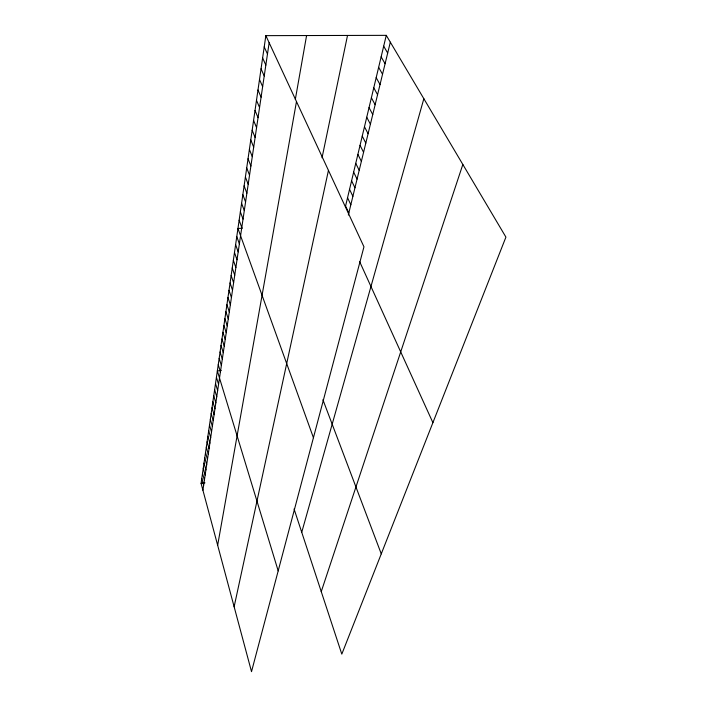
<?xml version="1.0" encoding="UTF-8"?>
<svg xmlns="http://www.w3.org/2000/svg" width="707" height="707" viewBox="0 0 707 707"><rect width="100%" height="100%" fill="white"/><g stroke="black" fill="none" stroke-linecap="round" stroke-linejoin="round"><path stroke-width="1.06" d="M265.85 35.642L363.955 246.823L251.515 671.65L201.08 483.376L265.85 35.642L386.269 35.35L505.92 237.119L341.808 654.134L294.068 508.969M202.909 490.19L269.146 42.747M295.314 99.448L306.582 35.544M217.659 545.265L296.48 101.587M322.03 157.811L347.517 35.447M234.132 606.756L328.446 170.387M386.269 35.35L345.573 206.02L348.834 213.019M348.33 215.061L390.326 42.19M301.739 532.283L423.847 98.706M321.252 591.635L462.838 164.475M201.08 483.376L204.986 482.846M221.203 370.53L217.349 370.928L278.187 570.876M242.36 228.211L237.95 228.476L313.431 437.704M383.689 46.194L387.683 53.052M381.144 56.852L385.094 63.736M378.643 67.342L382.54 74.235M376.186 77.655L380.03 84.557M373.764 87.792L377.565 94.72M371.387 97.778L375.143 104.707M369.045 107.597L372.748 114.543M366.739 117.256L370.406 124.211M364.476 126.765L368.091 133.729M362.24 136.124L365.811 143.097M360.049 145.342L363.575 152.314M357.883 154.409L361.374 161.39M355.754 163.344L359.2 170.334M353.65 172.137L357.062 179.127M351.591 180.798L354.958 187.797M349.55 189.335L352.881 196.334M347.552 197.739L350.84 204.738M264.215 46.892L267.476 54.015M359.651 261.652L432.905 422.662M262.624 57.947L265.841 65.088M261.051 68.809L264.224 75.967M259.504 79.484L262.642 86.661M257.984 89.975L261.086 97.168M256.491 100.297L259.557 107.499M255.024 110.442L258.055 117.662M253.583 120.42L256.579 127.649M252.16 130.238L255.121 137.476M250.764 139.898L253.689 147.136M249.394 149.398L252.284 156.645M248.042 158.748L250.897 166.004M246.708 167.948L249.536 175.203M245.4 176.997L248.192 184.262M244.109 185.914L246.876 193.179M322.913 399.729L381.267 553.864M242.837 194.69L245.576 201.963M241.591 203.333L244.295 210.598M240.362 211.844L243.031 219.108M239.143 220.222L241.794 227.486M236.774 236.606L239.373 243.871M235.617 244.622L238.179 251.878M234.477 252.514L237.013 259.769M233.354 260.291L235.864 267.546M232.241 267.962L234.733 275.2M231.145 275.518L233.61 282.756M230.067 282.959L232.515 290.197M229.006 290.303L231.428 297.532M227.963 297.541L230.358 304.761M226.929 304.682L229.298 311.893M225.913 311.716L228.255 318.919M224.906 318.663L227.23 325.847M223.916 325.503L226.222 332.688M222.944 332.263L225.224 339.431M221.98 338.918L224.234 346.085M221.026 345.493L223.271 352.643M220.089 351.98L222.307 359.121M219.161 358.378L221.362 365.51M218.251 364.697L220.434 371.811M216.43 377.264L218.569 384.352M215.529 383.512L217.65 390.591M214.636 389.69L216.74 396.751M213.753 395.779L215.838 402.831M212.887 401.788L214.946 408.823M212.029 407.718L214.071 414.744M211.181 413.577L213.205 420.585M210.341 419.357L212.356 426.348M209.519 425.066L211.517 432.039M208.698 430.696L210.677 437.66M207.893 436.263L209.855 443.209M207.098 441.76L209.051 448.698M206.32 447.186L208.247 454.106M205.543 452.551L207.451 459.453M204.774 457.844L206.674 464.729M204.014 463.076L205.905 469.952M203.271 468.246L205.136 475.095M202.529 473.345L204.385 480.186M201.804 478.392L203.643 485.214"/></g></svg>
